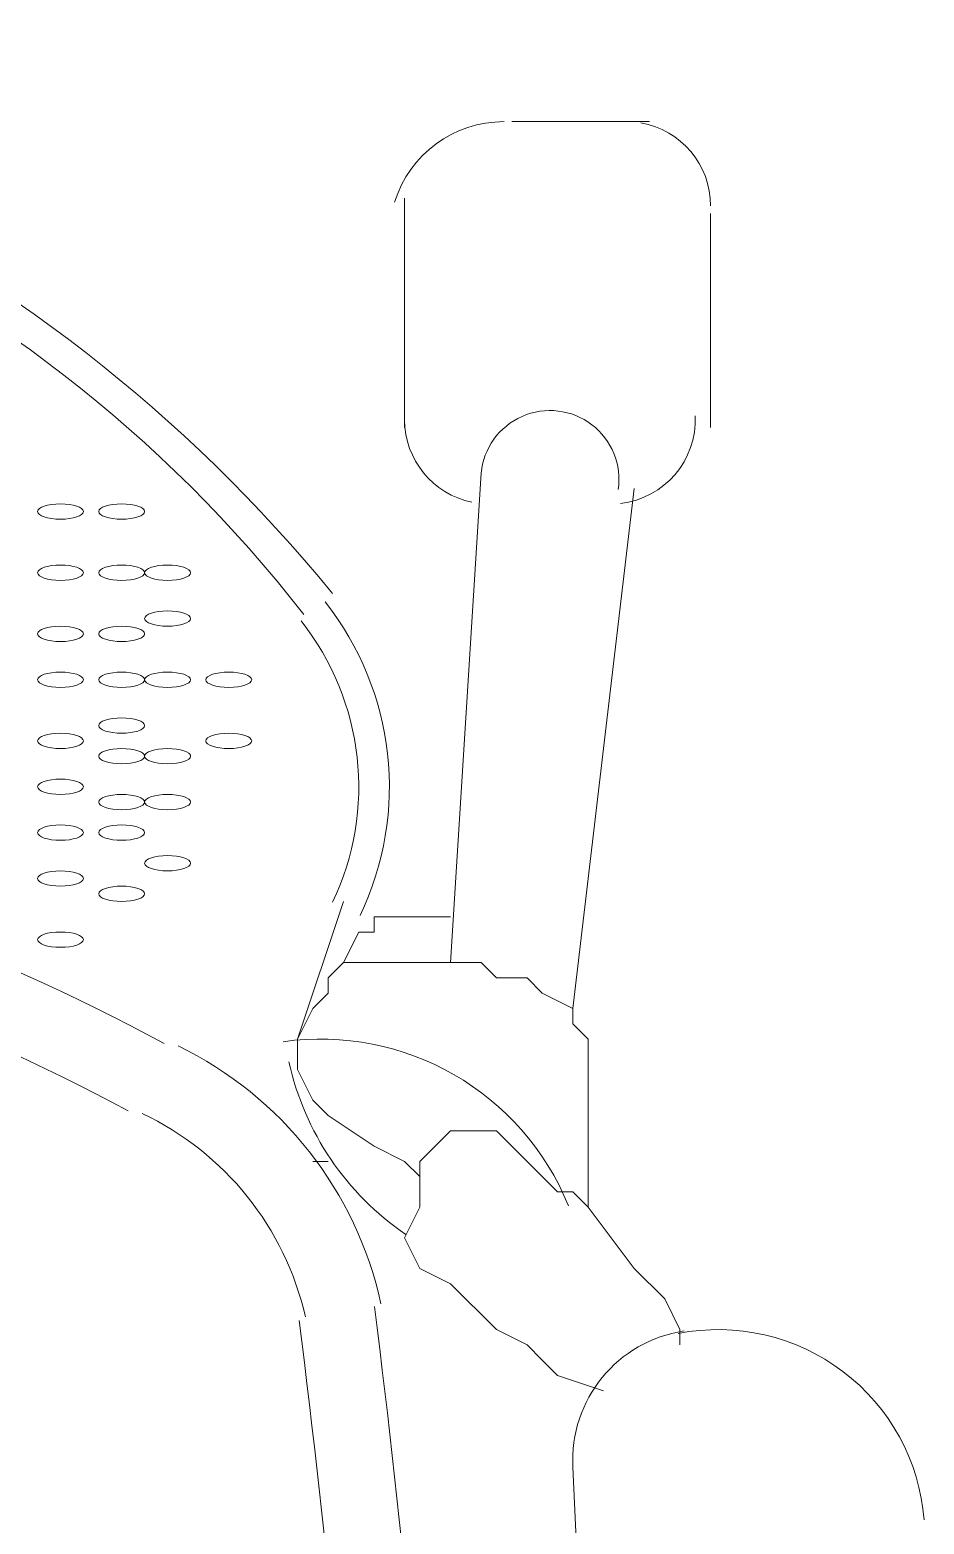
# Model space of a CAD drawing. Header units: metres. Extents: x 29 to 86.9, y -23.2 to 39.7.
# Drawn here: x 76.441 to 76.584, y -17.1866 to -16.9476 of the extents above; entities that cross this region are included whole.
import ezdxf

# ---------------------------------------------------------------- set-up
doc = ezdxf.new("R2010")
doc.units = ezdxf.units.M
doc.header["$LTSCALE"] = 100
doc.layers.get('0').update_dxf_attribs({"color": 254})
doc.layers.add('Arqui', color=8, linetype='Continuous', lineweight=0)

# ---------------------------------------------------------------- blocks, each defined once
blk = doc.blocks.new('A$C9582355f')
at = {"layer": 'Arqui'}
for points in [[(47.50676408278156, 6.126214199186052, 0.2278580694966521), (47.31431257980552, 6.21636923779397, 0.2278580694967863), (47.12137978274956, 6.126214199186052)], [(47.50217420515759, 6.122865414649823, 0.2538010257352408), (47.3125391529656, 6.205849049185872, 0.2538010257355416), (47.12352406037354, 6.122865414649823)], [(47.55242991562153, 6.14284968396214, 1.027903157952112), (47.53050753276563, 6.145461511393933), (47.52561633276554, 6.067202311393885)], [(47.4798468798536, 6.054275334457998, 0.06904277544379378), (47.38812489641356, 6.088229262265941, 0.03702395519686922), (47.32621409220559, 6.093928121666067)], [(47.46123635297357, 5.691178912201849, 0.2703998475503567), (47.52791094142168, 5.79336478653795, 0.02960972862131234), (47.51345086675752, 6.012208862330226)], [(47.56295208516559, 6.008287856306197, 0.3865970293330691), (47.54518113276555, 5.986497511394191), (47.55251793276562, 5.827533511393995)]]:
    blk.add_lwpolyline(points, format="xyb", dxfattribs=at)
for points in [[(47.5574091327656, 6.201710311393981), (47.5353987327656, 6.201710311393981)], [(47.51827953276558, 6.189482311393931), (47.51827953276558, 6.152798311394235)], [(47.56719153276555, 6.152798311394235), (47.56719153276555, 6.18703671139383)], [(47.55496353276561, 6.143015911393832), (47.54518113276555, 6.059865511394037)], [(47.50849713276551, 6.076984711393834), (47.50116033276555, 6.054974311393835)], [(47.50849713276551, 6.067202311393885), (47.51094273276561, 6.072093511394087), (47.5133883327656, 6.072093511394087), (47.5133883327656, 6.074539111394188), (47.51583393276559, 6.074539111394188), (47.52072513276556, 6.074539111394188), (47.52561633276554, 6.074539111394188)], [(47.50605153276553, 6.035409511393937), (47.50360593276554, 6.035409511393937)], [(47.52072513276556, 6.032963911393836), (47.52072513276556, 6.030518311394189), (47.52072513276556, 6.028072711394088), (47.51827953276558, 6.023181511393886), (47.52072513276556, 6.018290311394139), (47.52561633276554, 6.015844711394038), (47.53295313276561, 6.00850791139419), (47.53784433276559, 6.006062311394089), (47.54028993276557, 6.003616711393988), (47.54273553276556, 6.001171111393887), (47.55007233276552, 5.998725511394241)], [(47.54762673276554, 6.028072711394088), (47.55496353276561, 6.018290311394139), (47.55985473276559, 6.013399111393937), (47.56230033276557, 6.00850791139419), (47.56230033276557, 6.006062311394089)]]:
    blk.add_lwpolyline(points, dxfattribs=at)
blk.add_lwpolyline([(47.47406611730952, 6.043500045313976, 0.06904268617281575), (47.38549607206158, 6.076287177361792, -0.06904268617281575)], format="xyb", close=True, dxfattribs=at)
blk.add_lwpolyline([(47.54762673276554, 6.028072711394088), (47.54762673276554, 6.052528711394189), (47.54762673276554, 6.054974311393835), (47.54518113276555, 6.057419911393936), (47.54518113276555, 6.059865511394037), (47.54028993276557, 6.062311111394138), (47.53784433276559, 6.064756711394239), (47.53295313276561, 6.064756711394239), (47.53050753276563, 6.067202311393885), (47.52806193276552, 6.067202311393885), (47.52561633276554, 6.067202311393885), (47.52072513276556, 6.067202311393885), (47.5133883327656, 6.067202311393885), (47.50849713276551, 6.067202311393885), (47.50605153276553, 6.064756711394239), (47.50605153276553, 6.062311111394138), (47.50360593276554, 6.059865511394037), (47.50116033276555, 6.054974311393835), (47.50116033276555, 6.052528711394189), (47.50116033276555, 6.050083111394088), (47.50360593276554, 6.045191911393886), (47.50605153276553, 6.042746311394239), (47.5133883327656, 6.037855111394038), (47.51827953276558, 6.035409511393937), (47.52072513276556, 6.032963911393836), (47.52072513276556, 6.035409511393937), (47.52317073276555, 6.037855111394038), (47.52561633276554, 6.040300711394138), (47.52806193276552, 6.040300711394138), (47.53050753276563, 6.040300711394138), (47.53295313276561, 6.040300711394138), (47.5353987327656, 6.037855111394038), (47.53784433276559, 6.035409511393937), (47.54028993276557, 6.032963911393836), (47.54273553276556, 6.030518311394189), (47.54518113276555, 6.030518311394189)], close=True, dxfattribs=at)
for centre, radius, start, end in [((47.53417594220281, 6.18336830699991), 0.01834200439388999, 90.00002947957837, 162.6965617066843), ((47.55374071452565, 6.188259508762712), 0.01345081823994779, 1.120841067255123e-05, 80.1231991236014), ((47.55129513609558, 6.154021101219769), 0.01345079319666032, 276.3006312813213, 2.60383601961578), ((47.53173031822047, 6.154021108974575), 0.01345078545491795, 179.9999896931481, 258.4259825862881), ((47.4681447615057, 6.095326725158884), 0.04768917459627341, 334.412810053692, 38.34228155454214), ((47.4681447188496, 6.095326730128818), 0.0427980093995187, 334.4128314603337, 38.34226118614147), ((47.4559167086889, 5.999948301584027), 0.0599172255674281, 12.21680711251728, 64.14366348998865), ((47.50482871151934, 6.012176300462215), 0.04279801544093796, 22.11546943743996, 98.0474508715778), ((47.54395827903642, 6.061088282006949), 0.0452435382273911, 192.4365008462816, 235.6787389213104), ((47.45591669924278, 5.999948271470657), 0.04768924495903314, 12.83756600997951, 64.69298793549831), ((45.67308791648412, 5.779844426991531), 1.842746069768378, 0.4229731920603979, 7.174122096823408), ((47.56841436474582, 5.975492314845269), 0.0330155672672175, 4.471442207279747, 101.2280914959396)]:
    blk.add_arc(centre, radius, start, end, dxfattribs=at)
for points in [[(47.46325353276558, 6.140570311394185), (47.46122752435753, 6.140570311394185), (47.45958513276554, 6.140022839378162), (47.45958513276554, 6.139347511394135)], [(47.46692193276562, 6.139347511394135), (47.46692193276562, 6.140022839378162), (47.46527954117352, 6.140570311394185), (47.46325353276558, 6.140570311394185)], [(47.47303593276553, 6.140570311394185), (47.47100992435759, 6.140570311394185), (47.4693675327656, 6.140022839378162), (47.4693675327656, 6.139347511394135)], [(47.47670433276556, 6.139347511394135), (47.47670433276556, 6.140022839378162), (47.47506194117358, 6.140570311394185), (47.47303593276553, 6.140570311394185)], [(47.45958513276554, 6.139347511394135), (47.45958513276554, 6.138672183410108), (47.46122752435753, 6.138124711394084), (47.46325353276558, 6.138124711394084)], [(47.46325353276558, 6.138124711394084), (47.46527954117352, 6.138124711394084), (47.46692193276562, 6.138672183410108), (47.46692193276562, 6.139347511394135)], [(47.4693675327656, 6.139347511394135), (47.4693675327656, 6.138672183410108), (47.47100992435759, 6.138124711394084), (47.47303593276553, 6.138124711394084)], [(47.47303593276553, 6.138124711394084), (47.47506194117358, 6.138124711394084), (47.47670433276556, 6.138672183410108), (47.47670433276556, 6.139347511394135)], [(47.46325353276558, 6.130787911394236), (47.46122752435753, 6.130787911394236), (47.45958513276554, 6.130240439378213), (47.45958513276554, 6.129565111394186)], [(47.46692193276562, 6.129565111394186), (47.46692193276562, 6.130240439378213), (47.46527954117352, 6.130787911394236), (47.46325353276558, 6.130787911394236)], [(47.47303593276553, 6.130787911394236), (47.47100992435759, 6.130787911394236), (47.4693675327656, 6.130240439378213), (47.4693675327656, 6.129565111394186)], [(47.47670433276556, 6.129565111394186), (47.47670433276556, 6.130240439378213), (47.47506194117358, 6.130787911394236), (47.47303593276553, 6.130787911394236)], [(47.4803727327656, 6.130787911394236), (47.47834672435755, 6.130787911394236), (47.47670433276556, 6.130240439378213), (47.47670433276556, 6.129565111394186)], [(47.48404113276553, 6.129565111394186), (47.48404113276553, 6.130240439378213), (47.48239874117354, 6.130787911394236), (47.4803727327656, 6.130787911394236)], [(47.45958513276554, 6.129565111394186), (47.45958513276554, 6.128889783410159), (47.46122752435753, 6.128342311394135), (47.46325353276558, 6.128342311394135)], [(47.46325353276558, 6.128342311394135), (47.46527954117352, 6.128342311394135), (47.46692193276562, 6.128889783410159), (47.46692193276562, 6.129565111394186)], [(47.4693675327656, 6.129565111394186), (47.4693675327656, 6.128889783410159), (47.47100992435759, 6.128342311394135), (47.47303593276553, 6.128342311394135)], [(47.47303593276553, 6.128342311394135), (47.47506194117358, 6.128342311394135), (47.47670433276556, 6.128889783410159), (47.47670433276556, 6.129565111394186)], [(47.47670433276556, 6.129565111394186), (47.47670433276556, 6.128889783410159), (47.47834672435755, 6.128342311394135), (47.4803727327656, 6.128342311394135)], [(47.4803727327656, 6.128342311394135), (47.48239874117354, 6.128342311394135), (47.48404113276553, 6.128889783410159), (47.48404113276553, 6.129565111394186)], [(47.4803727327656, 6.123451111393933), (47.47834672435755, 6.123451111393933), (47.47670433276556, 6.12290363937791), (47.47670433276556, 6.122228311393883)], [(47.48404113276553, 6.122228311393883), (47.48404113276553, 6.12290363937791), (47.48239874117354, 6.123451111393933), (47.4803727327656, 6.123451111393933)], [(47.46325353276558, 6.121005511393832), (47.46122752435753, 6.121005511393832), (47.45958513276554, 6.120458039377809), (47.45958513276554, 6.119782711394237)], [(47.46692193276562, 6.119782711394237), (47.46692193276562, 6.120458039377809), (47.46527954117352, 6.121005511393832), (47.46325353276558, 6.121005511393832)], [(47.47303593276553, 6.121005511393832), (47.47100992435759, 6.121005511393832), (47.4693675327656, 6.120458039377809), (47.4693675327656, 6.119782711394237)], [(47.47670433276556, 6.119782711394237), (47.47670433276556, 6.120458039377809), (47.47506194117358, 6.121005511393832), (47.47303593276553, 6.121005511393832)], [(47.47670433276556, 6.122228311393883), (47.47670433276556, 6.121552983409856), (47.47834672435755, 6.121005511393832), (47.4803727327656, 6.121005511393832)], [(47.4803727327656, 6.121005511393832), (47.48239874117354, 6.121005511393832), (47.48404113276553, 6.121552983409856), (47.48404113276553, 6.122228311393883)], [(47.45958513276554, 6.119782711394237), (47.45958513276554, 6.11910738341021), (47.46122752435753, 6.118559911394186), (47.46325353276558, 6.118559911394186)], [(47.46325353276558, 6.118559911394186), (47.46527954117352, 6.118559911394186), (47.46692193276562, 6.11910738341021), (47.46692193276562, 6.119782711394237)], [(47.4693675327656, 6.119782711394237), (47.4693675327656, 6.11910738341021), (47.47100992435759, 6.118559911394186), (47.47303593276553, 6.118559911394186)], [(47.47303593276553, 6.118559911394186), (47.47506194117358, 6.118559911394186), (47.47670433276556, 6.11910738341021), (47.47670433276556, 6.119782711394237)], [(47.46325353276558, 6.113668711393984), (47.46122752435753, 6.113668711393984), (47.45958513276554, 6.113121239377961), (47.45958513276554, 6.112445911393934)], [(47.46692193276562, 6.112445911393934), (47.46692193276562, 6.113121239377961), (47.46527954117352, 6.113668711393984), (47.46325353276558, 6.113668711393984)], [(47.47303593276553, 6.113668711393984), (47.47100992435759, 6.113668711393984), (47.4693675327656, 6.113121239377961), (47.4693675327656, 6.112445911393934)], [(47.47670433276556, 6.112445911393934), (47.47670433276556, 6.113121239377961), (47.47506194117358, 6.113668711393984), (47.47303593276553, 6.113668711393984)], [(47.4803727327656, 6.113668711393984), (47.47834672435755, 6.113668711393984), (47.47670433276556, 6.113121239377961), (47.47670433276556, 6.112445911393934)], [(47.48404113276553, 6.112445911393934), (47.48404113276553, 6.113121239377961), (47.48239874117354, 6.113668711393984), (47.4803727327656, 6.113668711393984)], [(47.49015513276555, 6.113668711393984), (47.48812912435761, 6.113668711393984), (47.48648673276551, 6.113121239377961), (47.48648673276551, 6.112445911393934)], [(47.49382353276559, 6.112445911393934), (47.49382353276559, 6.113121239377961), (47.4921811411736, 6.113668711393984), (47.49015513276555, 6.113668711393984)], [(47.45958513276554, 6.112445911393934), (47.45958513276554, 6.111770583409907), (47.46122752435753, 6.111223111393883), (47.46325353276558, 6.111223111393883)], [(47.46325353276558, 6.111223111393883), (47.46527954117352, 6.111223111393883), (47.46692193276562, 6.111770583409907), (47.46692193276562, 6.112445911393934)], [(47.4693675327656, 6.112445911393934), (47.4693675327656, 6.111770583409907), (47.47100992435759, 6.111223111393883), (47.47303593276553, 6.111223111393883)], [(47.47303593276553, 6.111223111393883), (47.47506194117358, 6.111223111393883), (47.47670433276556, 6.111770583409907), (47.47670433276556, 6.112445911393934)], [(47.47670433276556, 6.112445911393934), (47.47670433276556, 6.111770583409907), (47.47834672435755, 6.111223111393883), (47.4803727327656, 6.111223111393883)], [(47.4803727327656, 6.111223111393883), (47.48239874117354, 6.111223111393883), (47.48404113276553, 6.111770583409907), (47.48404113276553, 6.112445911393934)], [(47.48648673276551, 6.112445911393934), (47.48648673276551, 6.111770583409907), (47.48812912435761, 6.111223111393883), (47.49015513276555, 6.111223111393883)], [(47.49015513276555, 6.111223111393883), (47.4921811411736, 6.111223111393883), (47.49382353276559, 6.111770583409907), (47.49382353276559, 6.112445911393934)], [(47.47303593276553, 6.106331911394136), (47.47100992435759, 6.106331911394136), (47.4693675327656, 6.105784439378112), (47.4693675327656, 6.105109111394086)], [(47.47670433276556, 6.105109111394086), (47.47670433276556, 6.105784439378112), (47.47506194117358, 6.106331911394136), (47.47303593276553, 6.106331911394136)], [(47.4693675327656, 6.105109111394086), (47.4693675327656, 6.104433783410059), (47.47100992435759, 6.103886311394035), (47.47303593276553, 6.103886311394035)], [(47.47303593276553, 6.103886311394035), (47.47506194117358, 6.103886311394035), (47.47670433276556, 6.104433783410059), (47.47670433276556, 6.105109111394086)], [(47.46325353276558, 6.103886311394035), (47.46122752435753, 6.103886311394035), (47.45958513276554, 6.103338839378011), (47.45958513276554, 6.102663511393985)], [(47.45958513276554, 6.102663511393985), (47.45958513276554, 6.101988183409958), (47.46122752435753, 6.101440711393934), (47.46325353276558, 6.101440711393934)], [(47.46692193276562, 6.102663511393985), (47.46692193276562, 6.103338839378011), (47.46527954117352, 6.103886311394035), (47.46325353276558, 6.103886311394035)], [(47.46325353276558, 6.101440711393934), (47.46527954117352, 6.101440711393934), (47.46692193276562, 6.101988183409958), (47.46692193276562, 6.102663511393985)], [(47.49015513276555, 6.103886311394035), (47.48812912435761, 6.103886311394035), (47.48648673276551, 6.103338839378011), (47.48648673276551, 6.102663511393985)], [(47.48648673276551, 6.102663511393985), (47.48648673276551, 6.101988183409958), (47.48812912435761, 6.101440711393934), (47.49015513276555, 6.101440711393934)], [(47.49382353276559, 6.102663511393985), (47.49382353276559, 6.103338839378011), (47.4921811411736, 6.103886311394035), (47.49015513276555, 6.103886311394035)], [(47.49015513276555, 6.101440711393934), (47.4921811411736, 6.101440711393934), (47.49382353276559, 6.101988183409958), (47.49382353276559, 6.102663511393985)], [(47.47303593276553, 6.101440711393934), (47.47100992435759, 6.101440711393934), (47.4693675327656, 6.100893239377911), (47.4693675327656, 6.100217911393884)], [(47.4693675327656, 6.100217911393884), (47.4693675327656, 6.099542583409857), (47.47100992435759, 6.098995111393833), (47.47303593276553, 6.098995111393833)], [(47.47670433276556, 6.100217911393884), (47.47670433276556, 6.100893239377911), (47.47506194117358, 6.101440711393934), (47.47303593276553, 6.101440711393934)], [(47.47303593276553, 6.098995111393833), (47.47506194117358, 6.098995111393833), (47.47670433276556, 6.099542583409857), (47.47670433276556, 6.100217911393884)], [(47.4803727327656, 6.101440711393934), (47.47834672435755, 6.101440711393934), (47.47670433276556, 6.100893239377911), (47.47670433276556, 6.100217911393884)], [(47.47670433276556, 6.100217911393884), (47.47670433276556, 6.099542583409857), (47.47834672435755, 6.098995111393833), (47.4803727327656, 6.098995111393833)], [(47.48404113276553, 6.100217911393884), (47.48404113276553, 6.100893239377911), (47.48239874117354, 6.101440711393934), (47.4803727327656, 6.101440711393934)], [(47.4803727327656, 6.098995111393833), (47.48239874117354, 6.098995111393833), (47.48404113276553, 6.099542583409857), (47.48404113276553, 6.100217911393884)], [(47.46325353276558, 6.096549511394187), (47.46122752435753, 6.096549511394187), (47.45958513276554, 6.096002039378163), (47.45958513276554, 6.095326711394137)], [(47.45958513276554, 6.095326711394137), (47.45958513276554, 6.09465138341011), (47.46122752435753, 6.094103911394086), (47.46325353276558, 6.094103911394086)], [(47.46692193276562, 6.095326711394137), (47.46692193276562, 6.096002039378163), (47.46527954117352, 6.096549511394187), (47.46325353276558, 6.096549511394187)], [(47.46325353276558, 6.094103911394086), (47.46527954117352, 6.094103911394086), (47.46692193276562, 6.09465138341011), (47.46692193276562, 6.095326711394137)], [(47.47303593276553, 6.094103911394086), (47.47100992435759, 6.094103911394086), (47.4693675327656, 6.093556439378062), (47.4693675327656, 6.092881111394036)], [(47.4693675327656, 6.092881111394036), (47.4693675327656, 6.092205783410009), (47.47100992435759, 6.091658311393985), (47.47303593276553, 6.091658311393985)], [(47.47670433276556, 6.092881111394036), (47.47670433276556, 6.093556439378062), (47.47506194117358, 6.094103911394086), (47.47303593276553, 6.094103911394086)], [(47.47303593276553, 6.091658311393985), (47.47506194117358, 6.091658311393985), (47.47670433276556, 6.092205783410009), (47.47670433276556, 6.092881111394036)], [(47.4803727327656, 6.094103911394086), (47.47834672435755, 6.094103911394086), (47.47670433276556, 6.093556439378062), (47.47670433276556, 6.092881111394036)], [(47.47670433276556, 6.092881111394036), (47.47670433276556, 6.092205783410009), (47.47834672435755, 6.091658311393985), (47.4803727327656, 6.091658311393985)], [(47.48404113276553, 6.092881111394036), (47.48404113276553, 6.093556439378062), (47.48239874117354, 6.094103911394086), (47.4803727327656, 6.094103911394086)], [(47.4803727327656, 6.091658311393985), (47.48239874117354, 6.091658311393985), (47.48404113276553, 6.092205783410009), (47.48404113276553, 6.092881111394036)], [(47.46325353276558, 6.089212711393884), (47.46122752435753, 6.089212711393884), (47.45958513276554, 6.08866523937786), (47.45958513276554, 6.087989911393834)], [(47.45958513276554, 6.087989911393834), (47.45958513276554, 6.087314583409807), (47.46122752435753, 6.086767111394238), (47.46325353276558, 6.086767111394238)], [(47.46692193276562, 6.087989911393834), (47.46692193276562, 6.08866523937786), (47.46527954117352, 6.089212711393884), (47.46325353276558, 6.089212711393884)], [(47.46325353276558, 6.086767111394238), (47.46527954117352, 6.086767111394238), (47.46692193276562, 6.087314583409807), (47.46692193276562, 6.087989911393834)], [(47.47303593276553, 6.089212711393884), (47.47100992435759, 6.089212711393884), (47.4693675327656, 6.08866523937786), (47.4693675327656, 6.087989911393834)], [(47.4693675327656, 6.087989911393834), (47.4693675327656, 6.087314583409807), (47.47100992435759, 6.086767111394238), (47.47303593276553, 6.086767111394238)], [(47.47670433276556, 6.087989911393834), (47.47670433276556, 6.08866523937786), (47.47506194117358, 6.089212711393884), (47.47303593276553, 6.089212711393884)], [(47.47303593276553, 6.086767111394238), (47.47506194117358, 6.086767111394238), (47.47670433276556, 6.087314583409807), (47.47670433276556, 6.087989911393834)], [(47.4803727327656, 6.084321511394137), (47.47834672435755, 6.084321511394137), (47.47670433276556, 6.083774039378113), (47.47670433276556, 6.083098711394086)], [(47.47670433276556, 6.083098711394086), (47.47670433276556, 6.08242338341006), (47.47834672435755, 6.081875911394036), (47.4803727327656, 6.081875911394036)], [(47.48404113276553, 6.083098711394086), (47.48404113276553, 6.083774039378113), (47.48239874117354, 6.084321511394137), (47.4803727327656, 6.084321511394137)], [(47.4803727327656, 6.081875911394036), (47.48239874117354, 6.081875911394036), (47.48404113276553, 6.08242338341006), (47.48404113276553, 6.083098711394086)], [(47.46325353276558, 6.081875911394036), (47.46122752435753, 6.081875911394036), (47.45958513276554, 6.081328439378012), (47.45958513276554, 6.080653111393985)], [(47.45958513276554, 6.080653111393985), (47.45958513276554, 6.079977783409959), (47.46122752435753, 6.079430311393935), (47.46325353276558, 6.079430311393935)], [(47.46692193276562, 6.080653111393985), (47.46692193276562, 6.081328439378012), (47.46527954117352, 6.081875911394036), (47.46325353276558, 6.081875911394036)], [(47.46325353276558, 6.079430311393935), (47.46527954117352, 6.079430311393935), (47.46692193276562, 6.079977783409959), (47.46692193276562, 6.080653111393985)], [(47.47303593276553, 6.079430311393935), (47.47100992435759, 6.079430311393935), (47.4693675327656, 6.078882839377911), (47.4693675327656, 6.078207511393884)], [(47.4693675327656, 6.078207511393884), (47.4693675327656, 6.077532183409858), (47.47100992435759, 6.076984711393834), (47.47303593276553, 6.076984711393834)], [(47.47670433276556, 6.078207511393884), (47.47670433276556, 6.078882839377911), (47.47506194117358, 6.079430311393935), (47.47303593276553, 6.079430311393935)], [(47.47303593276553, 6.076984711393834), (47.47506194117358, 6.076984711393834), (47.47670433276556, 6.077532183409858), (47.47670433276556, 6.078207511393884)], [(47.46325353276558, 6.072093511394087), (47.46122752435753, 6.072093511394087), (47.45958513276554, 6.071546039378063), (47.45958513276554, 6.070870711394036)], [(47.45958513276554, 6.070870711394036), (47.45958513276554, 6.07019538341001), (47.46122752435753, 6.069647911393986), (47.46325353276558, 6.069647911393986)], [(47.46692193276562, 6.070870711394036), (47.46692193276562, 6.071546039378063), (47.46527954117352, 6.072093511394087), (47.46325353276558, 6.072093511394087)], [(47.46325353276558, 6.069647911393986), (47.46527954117352, 6.069647911393986), (47.46692193276562, 6.07019538341001), (47.46692193276562, 6.070870711394036)]]:
    blk.add_open_spline(points, degree=3, dxfattribs=at)

msp = doc.modelspace()

# ---------------------------------------------------------------- block references
msp.add_blockref('A$C9582355f', (28.98266172889876, -23.16396569870889))

doc.saveas('drawing.dxf')
